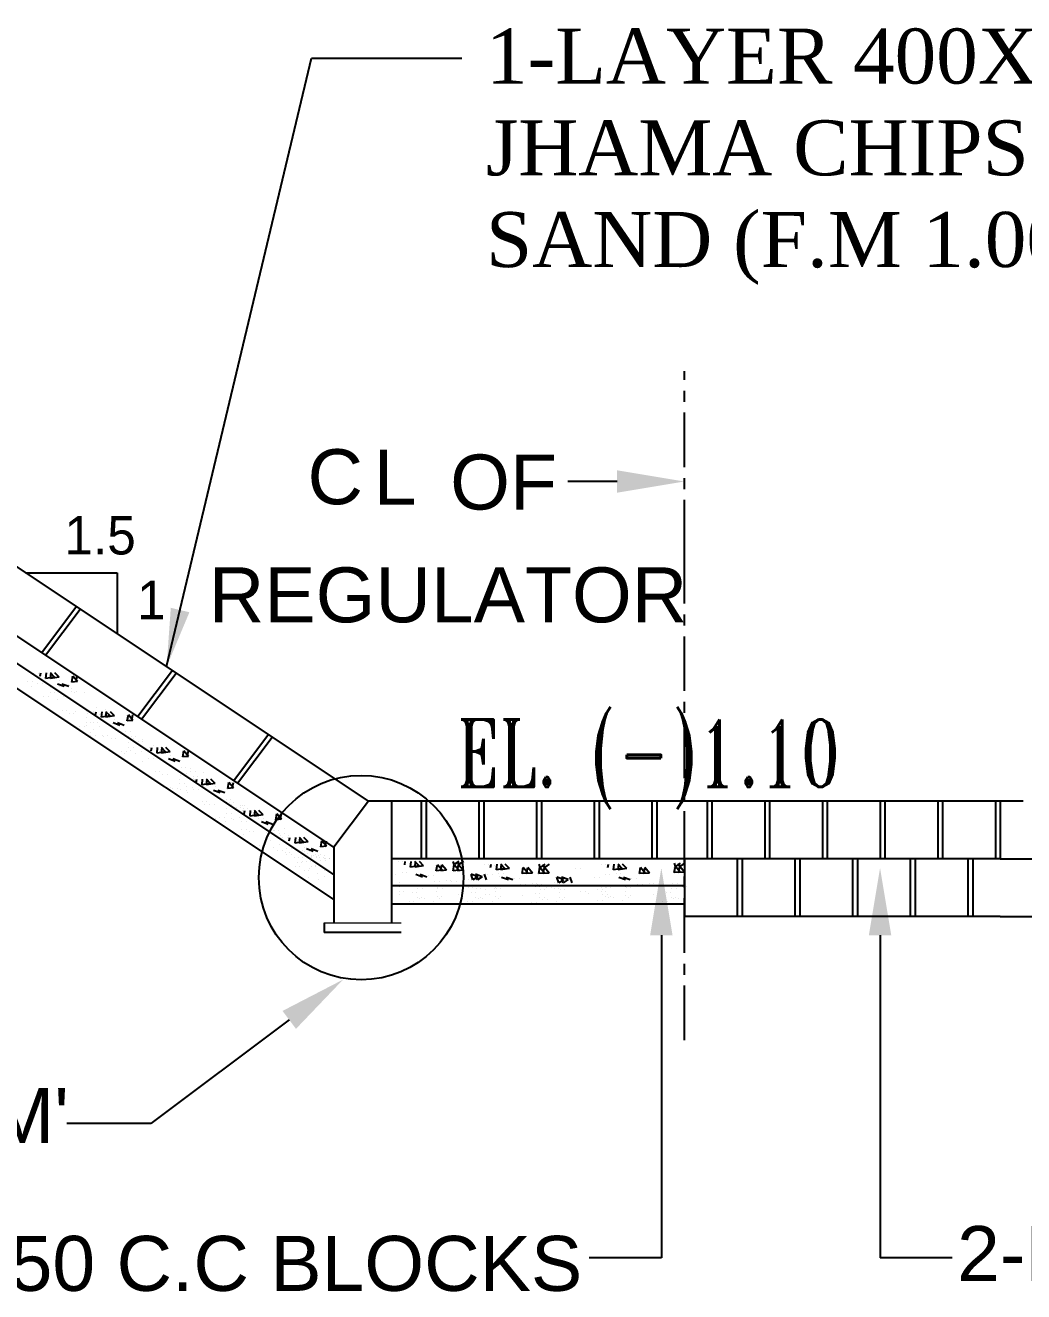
# Model space of a CAD drawing. Extents: x -1206532 to 786809, y -4288605 to 172932.
# Drawn here: x 218124 to 224980, y -4225286 to -4216585 of the extents above; entities that cross this region are included whole.
import ezdxf

# ---------------------------------------------------------------- set-up
doc = ezdxf.new("R2010")
doc.units = 0
doc.header["$LTSCALE"] = 300
doc.header["$MEASUREMENT"] = 0
doc.linetypes.add('CENTER', pattern=[2, 1.25, -0.25, 0.25, -0.25])
doc.layers.get('0').update_dxf_attribs({"linetype": 'CONTINUOUS'})
doc.layers.add('LINE', color=7, linetype='CONTINUOUS')
doc.styles.add('Arial-200', font='ARIAL_0.TTF')
doc.styles.add('BIG', font='ROMANT.SHX')
doc.dimstyles.new('ISO-25', dxfattribs={"dimtxt": 2.5, "dimasz": 2.5, "dimexe": 1.25, "dimexo": 0.625, "dimtad": 1, "dimtxsty": 'Standard', "dimcen": 2.5, "dimadec": 0, "dimazin": 0, "dimtfac": 1, "dimtmove": 0, "dimatfit": 3, "dimfxl": 1, "dimarcsym": 0})

msp = doc.modelspace()

# ---------------------------------------------------------------- linework, layer by layer
at = {"color": 0}
for p, q in [((222187.797, -4219719.208), (221848.464, -4219719.208)), ((218125.339, -4220346.846), (218754.732, -4220346.846)), ((218754.732, -4220346.846), (218754.732, -4220764.684)), ((218140.044, -4221090.503), (218140.044, -4221090.503)), ((218170.737, -4221090.503), (218170.737, -4221090.503)), ((218182.034, -4221035.525), (218182.034, -4221035.525)), ((218208.114, -4221106.793), (218208.114, -4221106.793)), ((218212.727, -4221035.525), (218212.727, -4221035.525)), ((218225.588, -4221055.743), (218229.707, -4221033.412)), ((218238.807, -4221106.793), (218238.807, -4221106.793)), ((218324.562, -4221062.744), (218265.864, -4221071.847)), ((218265.877, -4221071.862), (218270.35, -4221033.412)), ((218324.562, -4221062.744), (218296.419, -4221033.412)), ((218355.255, -4221062.744), (218296.557, -4221071.847)), ((218296.569, -4221071.862), (218301.042, -4221033.412)), ((218355.255, -4221062.744), (218327.111, -4221033.412)), ((218391.144, -4221128.501), (218344.932, -4221110.761)), ((218355.948, -4221087.621), (218355.948, -4221087.621)), ((218421.837, -4221128.501), (218375.625, -4221110.761)), ((218440.336, -4221059.814), (218440.336, -4221059.814)), ((218482.209, -4221093.689), (218442.76, -4221097.141)), ((218442.772, -4221097.16), (218450.403, -4221055.79)), ((218482.209, -4221093.689), (218450.391, -4221055.77)), ((218471.029, -4221059.814), (218471.029, -4221059.814)), ((218473.464, -4221097.16), (218481.095, -4221055.79)), ((218165.356, -4221125.883), (218165.356, -4221125.883)), ((218249.193, -4221199.575), (218249.193, -4221199.575)), ((218279.886, -4221199.575), (218279.886, -4221199.575)), ((218294.823, -4221137.051), (218294.823, -4221137.051)), ((218296.85, -4221167.114), (218296.85, -4221167.114)), ((218327.543, -4221167.114), (218327.543, -4221167.114)), ((218361.498, -4221131.272), (218361.498, -4221131.272)), ((218386.025, -4221195.163), (218386.025, -4221195.163)), ((218388.981, -4221116.607), (218388.981, -4221116.607)), ((218391.144, -4221128.501), (218391.144, -4221128.501)), ((218392.191, -4221131.272), (218392.191, -4221131.272)), ((218419.674, -4221116.607), (218419.674, -4221116.607)), ((218421.837, -4221128.501), (218421.837, -4221128.501)), ((218438.447, -4221143.788), (218438.447, -4221143.788)), ((218442.413, -4221163.036), (218442.413, -4221163.036)), ((218463.42, -4221170.511), (218463.42, -4221170.511)), ((218473.105, -4221163.036), (218473.105, -4221163.036)), ((218530.899, -4221169.235), (218530.899, -4221169.235)), ((218343.268, -4221214.253), (218343.268, -4221214.253)), ((218609.682, -4221271.618), (218609.682, -4221271.618)), ((218673.063, -4221286.296), (218673.063, -4221286.296)), ((218376.608, -4221292.469), (218376.608, -4221292.469)), ((218407.3, -4221292.469), (218407.3, -4221292.469)), ((218426.573, -4221311.284), (218426.573, -4221311.284)), ((218457.266, -4221311.284), (218457.266, -4221311.284)), ((218467.113, -4221302.699), (218467.113, -4221302.699)), ((218542.079, -4221342.889), (218542.079, -4221342.889)), ((218543.786, -4221296.999), (218543.786, -4221296.999)), ((218544.107, -4221372.952), (218544.107, -4221372.952)), ((218547.752, -4221316.247), (218547.752, -4221316.247)), ((218561.999, -4221301.721), (218561.999, -4221301.721)), ((218563.221, -4221303.114), (218563.221, -4221303.114)), ((218574.8, -4221372.952), (218574.8, -4221372.952)), ((218578.444, -4221316.247), (218578.444, -4221316.247)), ((218589.302, -4221374.382), (218589.302, -4221374.382)), ((218592.692, -4221301.721), (218592.692, -4221301.721)), ((218593.914, -4221303.114), (218593.914, -4221303.114)), ((218606.775, -4221323.333), (218610.895, -4221301.001)), ((218608.755, -4221337.109), (218608.755, -4221337.109)), ((218619.994, -4221374.382), (218619.994, -4221374.382)), ((218636.238, -4221322.445), (218636.238, -4221322.445)), ((218639.447, -4221337.109), (218639.447, -4221337.109)), ((218705.75, -4221330.333), (218647.052, -4221339.436)), ((218647.064, -4221339.451), (218651.537, -4221301.001)), ((218666.93, -4221322.445), (218666.93, -4221322.445)), ((218705.75, -4221330.333), (218677.606, -4221301.001)), ((218736.442, -4221330.333), (218677.744, -4221339.436)), ((218677.756, -4221339.451), (218682.229, -4221301.001)), ((218736.442, -4221330.333), (218708.298, -4221301.001)), ((218737.136, -4221355.21), (218737.136, -4221355.21)), ((218821.524, -4221327.403), (218821.524, -4221327.403)), ((218863.397, -4221361.278), (218823.947, -4221364.73)), ((218823.959, -4221364.749), (218831.59, -4221323.379)), ((218863.397, -4221361.278), (218831.579, -4221323.359)), ((218852.216, -4221327.403), (218852.216, -4221327.403)), ((218854.652, -4221364.749), (218862.283, -4221323.379)), ((218496.45, -4221405.413), (218496.45, -4221405.413)), ((218527.143, -4221405.413), (218527.143, -4221405.413)), ((218546.544, -4221393.472), (218546.544, -4221393.472)), ((218570.926, -4221446.87), (218570.926, -4221446.87)), ((218590.524, -4221420.091), (218590.524, -4221420.091)), ((218633.282, -4221401), (218633.282, -4221401)), ((218772.332, -4221396.09), (218726.12, -4221378.351)), ((218739.451, -4221415.794), (218739.451, -4221415.794)), ((218803.024, -4221396.09), (218756.812, -4221378.351)), ((218772.332, -4221396.09), (218772.332, -4221396.09)), ((218803.024, -4221396.09), (218803.024, -4221396.09)), ((218813.915, -4221438.1), (218813.915, -4221438.1)), ((218844.607, -4221438.1), (218844.607, -4221438.1)), ((218574.892, -4221466.118), (218574.892, -4221466.118)), ((218605.584, -4221466.118), (218605.584, -4221466.118)), ((218654.771, -4221467.431), (218654.771, -4221467.431)), ((218663.378, -4221472.317), (218663.378, -4221472.317)), ((218685.464, -4221467.431), (218685.464, -4221467.431)), ((218715.957, -4221482.51), (218715.957, -4221482.51)), ((218746.649, -4221482.51), (218746.649, -4221482.51)), ((218831.463, -4221514.115), (218831.463, -4221514.115)), ((218833.17, -4221468.225), (218833.17, -4221468.225)), ((218833.49, -4221544.179), (218833.49, -4221544.179)), ((218837.135, -4221487.473), (218837.135, -4221487.473)), ((218851.383, -4221472.947), (218851.383, -4221472.947)), ((218864.183, -4221544.179), (218864.183, -4221544.179)), ((218867.828, -4221487.473), (218867.828, -4221487.473)), ((218882.075, -4221472.947), (218882.075, -4221472.947)), ((218898.138, -4221508.336), (218898.138, -4221508.336)), ((218925.621, -4221493.672), (218925.621, -4221493.672)), ((218928.831, -4221508.336), (218928.831, -4221508.336)), ((218987.963, -4221570.338), (218992.082, -4221548.006)), ((219002.089, -4221535.472), (219002.089, -4221535.472)), ((219028.251, -4221586.456), (219032.724, -4221548.006)), ((219086.937, -4221577.338), (219058.793, -4221548.006)), ((219058.944, -4221586.456), (219063.417, -4221548.006)), ((219117.63, -4221577.338), (219089.486, -4221548.006)), ((218785.833, -4221576.639), (218785.833, -4221576.639)), ((218805.543, -4221589.379), (218805.543, -4221589.379)), ((218816.526, -4221576.639), (218816.526, -4221576.639)), ((218848.301, -4221570.288), (218848.301, -4221570.288)), ((218879.908, -4221591.317), (218879.908, -4221591.317)), ((218922.666, -4221572.227), (218922.666, -4221572.227)), ((218944.409, -4221550.119), (218944.409, -4221550.119)), ((218970.489, -4221621.387), (218970.489, -4221621.387)), ((218975.101, -4221550.119), (218975.101, -4221550.119)), ((219001.181, -4221621.387), (219001.181, -4221621.387)), ((219086.937, -4221577.338), (219028.239, -4221586.442)), ((219117.63, -4221577.338), (219058.931, -4221586.442)), ((219153.519, -4221643.095), (219107.307, -4221625.356)), ((219118.323, -4221602.216), (219118.323, -4221602.216)), ((219184.212, -4221643.095), (219137.999, -4221625.356)), ((219202.711, -4221574.408), (219202.711, -4221574.408)), ((219244.584, -4221608.284), (219205.135, -4221611.735)), ((219205.146, -4221611.755), (219212.778, -4221570.384)), ((219244.584, -4221608.284), (219212.766, -4221570.365)), ((219233.404, -4221574.408), (219233.404, -4221574.408)), ((219235.839, -4221611.755), (219243.47, -4221570.384)), ((218927.731, -4221640.478), (218927.731, -4221640.478)), ((219018.07, -4221715.318), (219018.07, -4221715.318)), ((219048.763, -4221715.318), (219048.763, -4221715.318)), ((219153.519, -4221643.095), (219153.519, -4221643.095)), ((219184.212, -4221643.095), (219184.212, -4221643.095)), ((219185.249, -4221719.848), (219185.249, -4221719.848)), ((219195.102, -4221685.106), (219195.102, -4221685.106)), ((219225.794, -4221685.106), (219225.794, -4221685.106)), ((219255.05, -4221690.14), (219255.05, -4221690.14)), ((219259.016, -4221709.388), (219259.016, -4221709.388)), ((219289.708, -4221709.388), (219289.708, -4221709.388)), ((219347.502, -4221715.587), (219347.502, -4221715.587)), ((219068.036, -4221734.133), (219068.036, -4221734.133)), ((219098.729, -4221734.133), (219098.729, -4221734.133)), ((219183.542, -4221765.738), (219183.542, -4221765.738)), ((219185.57, -4221795.801), (219185.57, -4221795.801)), ((219189.215, -4221739.096), (219189.215, -4221739.096)), ((219203.462, -4221724.57), (219203.462, -4221724.57)), ((219216.262, -4221795.801), (219216.262, -4221795.801)), ((219219.907, -4221739.096), (219219.907, -4221739.096)), ((219234.154, -4221724.57), (219234.154, -4221724.57)), ((219250.218, -4221759.959), (219250.218, -4221759.959)), ((219253.479, -4221766.249), (219253.479, -4221766.249)), ((219277.701, -4221745.295), (219277.701, -4221745.295)), ((219280.91, -4221759.959), (219280.91, -4221759.959)), ((219284.172, -4221766.249), (219284.172, -4221766.249)), ((219297.033, -4221786.468), (219301.153, -4221764.136)), ((219308.393, -4221745.295), (219308.393, -4221745.295)), ((219396.008, -4221793.468), (219337.31, -4221802.572)), ((219337.322, -4221802.586), (219341.795, -4221764.136)), ((219396.008, -4221793.468), (219367.864, -4221764.136)), ((219426.7, -4221793.468), (219368.002, -4221802.572)), ((219368.014, -4221802.586), (219372.487, -4221764.136)), ((219426.7, -4221793.468), (219398.556, -4221764.136)), ((219511.782, -4221790.538), (219511.782, -4221790.538)), ((219514.217, -4221827.885), (219521.848, -4221786.514)), ((219553.655, -4221824.414), (219521.837, -4221786.495)), ((219542.474, -4221790.538), (219542.474, -4221790.538)), ((219544.909, -4221827.885), (219552.541, -4221786.514)), ((219123.348, -4221821.706), (219123.348, -4221821.706)), ((219137.913, -4221828.262), (219137.913, -4221828.262)), ((219168.605, -4221828.262), (219168.605, -4221828.262)), ((219186.73, -4221836.384), (219186.73, -4221836.384)), ((219229.488, -4221817.294), (219229.488, -4221817.294)), ((219231.987, -4221842.94), (219231.987, -4221842.94)), ((219236.802, -4221856.608), (219236.802, -4221856.608)), ((219274.745, -4221823.85), (219274.745, -4221823.85)), ((219279.559, -4221837.517), (219279.559, -4221837.517)), ((219310.252, -4221837.517), (219310.252, -4221837.517)), ((219462.59, -4221859.225), (219416.378, -4221841.486)), ((219427.394, -4221818.346), (219427.394, -4221818.346)), ((219493.282, -4221859.225), (219447.07, -4221841.486)), ((219462.59, -4221859.225), (219462.59, -4221859.225)), ((219493.282, -4221859.225), (219493.282, -4221859.225)), ((219553.655, -4221824.414), (219514.205, -4221827.865)), ((219340.16, -4221917.347), (219340.16, -4221917.347)), ((219353.636, -4221935.452), (219353.636, -4221935.452)), ((219370.853, -4221917.347), (219370.853, -4221917.347)), ((219390.126, -4221936.162), (219390.126, -4221936.162)), ((219420.818, -4221936.162), (219420.818, -4221936.162)), ((219504.173, -4221901.235), (219504.173, -4221901.235)), ((219505.632, -4221967.767), (219505.632, -4221967.767)), ((219507.339, -4221921.877), (219507.339, -4221921.877)), ((219511.305, -4221941.125), (219511.305, -4221941.125)), ((219525.552, -4221926.599), (219525.552, -4221926.599)), ((219534.865, -4221901.235), (219534.865, -4221901.235)), ((219541.997, -4221941.125), (219541.997, -4221941.125)), ((219556.244, -4221926.599), (219556.244, -4221926.599)), ((219572.307, -4221961.988), (219572.307, -4221961.988)), ((219583.155, -4221982.379), (219583.155, -4221982.379)), ((219599.791, -4221947.324), (219599.791, -4221947.324)), ((219603, -4221961.988), (219603, -4221961.988)), ((219613.847, -4221982.379), (219613.847, -4221982.379)), ((219618.349, -4221943.629), (219618.349, -4221943.629)), ((219622.315, -4221962.877), (219622.315, -4221962.877)), ((219626.709, -4222002.598), (219630.828, -4221980.266)), ((219630.483, -4221947.324), (219630.483, -4221947.324)), ((219653.007, -4221962.877), (219653.007, -4221962.877)), ((219666.997, -4222018.716), (219671.47, -4221980.266)), ((219725.683, -4222009.598), (219697.539, -4221980.266)), ((219697.69, -4222018.716), (219702.163, -4221980.266)), ((219756.376, -4222009.598), (219728.232, -4221980.266)), ((219432.419, -4222037.836), (219432.419, -4222037.836)), ((219460.003, -4222030.291), (219460.003, -4222030.291)), ((219490.695, -4222030.291), (219490.695, -4222030.291)), ((219495.801, -4222052.514), (219495.801, -4222052.514)), ((219507.66, -4221997.83), (219507.66, -4221997.83)), ((219538.352, -4221997.83), (219538.352, -4221997.83)), ((219538.559, -4222033.423), (219538.559, -4222033.423)), ((219554.077, -4222044.969), (219554.077, -4222044.969)), ((219596.835, -4222025.879), (219596.835, -4222025.879)), ((219609.235, -4222053.647), (219609.235, -4222053.647)), ((219639.927, -4222053.647), (219639.927, -4222053.647)), ((219725.683, -4222009.598), (219666.985, -4222018.702)), ((219756.376, -4222009.598), (219697.677, -4222018.702)), ((219726.377, -4222034.475), (219726.377, -4222034.475)), ((219792.265, -4222075.355), (219746.053, -4222057.616)), ((219757.069, -4222034.475), (219757.069, -4222034.475)), ((219822.958, -4222075.355), (219776.745, -4222057.616)), ((219841.457, -4222006.668), (219841.457, -4222006.668)), ((219883.33, -4222040.544), (219843.881, -4222043.995)), ((219843.893, -4222044.015), (219851.524, -4222002.644)), ((219883.33, -4222040.544), (219851.512, -4222002.624)), ((219872.15, -4222006.668), (219872.15, -4222006.668)), ((219874.585, -4222044.015), (219882.216, -4222002.644)), ((219611.799, -4222107.29), (219611.799, -4222107.29)), ((219625.518, -4222145.384), (219625.518, -4222145.384)), ((219642.492, -4222107.29), (219642.492, -4222107.29)), ((219661.765, -4222126.105), (219661.765, -4222126.105)), ((219692.457, -4222126.105), (219692.457, -4222126.105)), ((219777.271, -4222157.71), (219777.271, -4222157.71)), ((219778.978, -4222111.82), (219778.978, -4222111.82)), ((219782.944, -4222131.068), (219782.944, -4222131.068)), ((219792.265, -4222075.355), (219792.265, -4222075.355)), ((219797.191, -4222116.542), (219797.191, -4222116.542)), ((219813.636, -4222131.068), (219813.636, -4222131.068)), ((219822.958, -4222075.355), (219822.958, -4222075.355)), ((219827.883, -4222116.542), (219827.883, -4222116.542)), ((219833.848, -4222117.365), (219833.848, -4222117.365)), ((219843.946, -4222151.93), (219843.946, -4222151.93)), ((219864.541, -4222117.365), (219864.541, -4222117.365)), ((219871.43, -4222137.266), (219871.43, -4222137.266)), ((219874.639, -4222151.93), (219874.639, -4222151.93)), ((219902.122, -4222137.266), (219902.122, -4222137.266)), ((219906.815, -4222100.757), (219906.815, -4222100.757)), ((219931.198, -4222154.155), (219931.198, -4222154.155)), ((219731.642, -4222220.234), (219731.642, -4222220.234)), ((219762.334, -4222220.234), (219762.334, -4222220.234)), ((219779.299, -4222187.773), (219779.299, -4222187.773)), ((219809.991, -4222187.773), (219809.991, -4222187.773)), ((219825.716, -4222234.912), (219825.716, -4222234.912)), ((219868.474, -4222215.821), (219868.474, -4222215.821)), ((219892.226, -4222167.633), (219892.226, -4222167.633)), ((219918.306, -4222238.901), (219918.306, -4222238.901)), ((219922.918, -4222167.633), (219922.918, -4222167.633)), ((219935.163, -4222173.403), (219935.163, -4222173.403)), ((219935.78, -4222187.852), (219939.899, -4222165.52)), ((219948.998, -4222238.901), (219948.998, -4222238.901)), ((220034.754, -4222194.852), (219976.056, -4222203.956)), ((219976.068, -4222203.97), (219980.541, -4222165.52)), ((220034.754, -4222194.852), (220006.61, -4222165.52)), ((220065.447, -4222194.852), (220006.748, -4222203.956)), ((220006.761, -4222203.97), (220011.234, -4222165.52)), ((220065.447, -4222194.852), (220037.303, -4222165.52)), ((220040.726, -4222231.549), (220040.726, -4222231.549)), ((220101.336, -4222260.609), (220055.124, -4222242.87)), ((220132.029, -4222260.609), (220085.816, -4222242.87)), ((220146.866, -4222227.137), (220146.866, -4222227.137)), ((220150.528, -4222191.922), (220150.528, -4222191.922)), ((220192.401, -4222225.798), (220152.952, -4222229.249)), ((220152.964, -4222229.269), (220160.595, -4222187.898)), ((220154.18, -4222235.575), (220154.18, -4222235.575)), ((220192.401, -4222225.798), (220160.583, -4222187.878)), ((220181.221, -4222191.922), (220181.221, -4222191.922)), ((220183.656, -4222229.269), (220191.287, -4222187.898)), ((219859.164, -4222252.4), (219859.164, -4222252.4)), ((219889.856, -4222252.4), (219889.856, -4222252.4)), ((219909.129, -4222271.215), (219909.129, -4222271.215)), ((219919.593, -4222281.796), (219919.593, -4222281.796)), ((219939.822, -4222271.215), (219939.822, -4222271.215)), ((219950.285, -4222281.796), (219950.285, -4222281.796)), ((219969.558, -4222300.611), (219969.558, -4222300.611)), ((220000.251, -4222300.611), (220000.251, -4222300.611)), ((220024.635, -4222302.82), (220024.635, -4222302.82)), ((220026.342, -4222256.93), (220026.342, -4222256.93)), ((220030.308, -4222276.178), (220030.308, -4222276.178)), ((220044.555, -4222261.652), (220044.555, -4222261.652)), ((220061, -4222276.178), (220061, -4222276.178)), ((220075.248, -4222261.652), (220075.248, -4222261.652)), ((220086.771, -4222286.326), (220086.771, -4222286.326)), ((220090.737, -4222305.574), (220090.737, -4222305.574)), ((220091.311, -4222297.041), (220091.311, -4222297.041)), ((220101.336, -4222260.609), (220101.336, -4222260.609)), ((220104.108, -4222246.228), (220104.108, -4222246.228)), ((220104.984, -4222291.048), (220104.984, -4222291.048)), ((220118.794, -4222282.376), (220118.794, -4222282.376)), ((220121.429, -4222305.574), (220121.429, -4222305.574)), ((220122.003, -4222297.041), (220122.003, -4222297.041)), ((220132.029, -4222260.609), (220132.029, -4222260.609)), ((220135.676, -4222291.048), (220135.676, -4222291.048)), ((220142.919, -4222302.619), (220142.919, -4222302.619)), ((220149.486, -4222282.376), (220149.486, -4222282.376)), ((220151.74, -4222326.437), (220151.74, -4222326.437)), ((220173.612, -4222302.619), (220173.612, -4222302.619)), ((220178.562, -4222288.973), (220178.562, -4222288.973)), ((220179.223, -4222311.772), (220179.223, -4222311.772)), ((220182.432, -4222326.437), (220182.432, -4222326.437)), ((220182.528, -4222308.221), (220182.528, -4222308.221)), ((220209.915, -4222311.772), (220209.915, -4222311.772)), ((220213.22, -4222308.221), (220213.22, -4222308.221)), ((220729.062, -4222352.522), (220733.181, -4222330.19)), ((220769.35, -4222368.64), (220773.823, -4222330.19)), ((220828.036, -4222359.522), (220799.892, -4222330.19)), ((220800.043, -4222368.64), (220804.516, -4222330.19)), ((220858.728, -4222359.522), (220830.585, -4222330.19)), ((221069.575, -4222351.677), (221062.365, -4222330.19)), ((221101.392, -4222330.19), (221069.563, -4222351.659)), ((221100.267, -4222351.677), (221093.057, -4222330.19)), ((221132.084, -4222330.19), (221100.255, -4222351.659)), ((219979.006, -4222365.344), (219979.006, -4222365.344)), ((219992.382, -4222336.836), (219992.382, -4222336.836)), ((220009.699, -4222365.344), (220009.699, -4222365.344)), ((220023.075, -4222336.836), (220023.075, -4222336.836)), ((220026.663, -4222332.883), (220026.663, -4222332.883)), ((220039.435, -4222394.74), (220039.435, -4222394.74)), ((220057.356, -4222332.883), (220057.356, -4222332.883)), ((220070.127, -4222394.74), (220070.127, -4222394.74)), ((220073.08, -4222380.022), (220073.08, -4222380.022)), ((220085.064, -4222332.216), (220085.064, -4222332.216)), ((220087.092, -4222362.279), (220087.092, -4222362.279)), ((220115.838, -4222360.932), (220115.838, -4222360.932)), ((220117.784, -4222362.279), (220117.784, -4222362.279)), ((220133.509, -4222409.418), (220133.509, -4222409.418)), ((220176.267, -4222390.328), (220176.267, -4222390.328)), ((220685.508, -4222332.303), (220685.508, -4222332.303)), ((220711.588, -4222403.571), (220711.588, -4222403.571)), ((220716.2, -4222332.303), (220716.2, -4222332.303)), ((220742.28, -4222403.571), (220742.28, -4222403.571)), ((220828.036, -4222359.522), (220769.338, -4222368.626)), ((220858.728, -4222359.522), (220800.03, -4222368.626)), ((220943.81, -4222356.592), (220943.81, -4222356.592)), ((220985.683, -4222390.468), (220946.234, -4222393.919)), ((220946.245, -4222393.939), (220953.877, -4222352.568)), ((220985.683, -4222390.468), (220953.865, -4222352.549)), ((220974.502, -4222356.592), (220974.502, -4222356.592)), ((221016.375, -4222390.468), (220976.926, -4222393.919)), ((220976.938, -4222393.939), (220984.569, -4222352.568)), ((221016.375, -4222390.468), (220984.557, -4222352.549)), ((221058.622, -4222356.592), (221058.622, -4222356.592)), ((221100.494, -4222390.468), (221061.045, -4222393.919)), ((221061.057, -4222393.939), (221068.688, -4222352.568)), ((221100.494, -4222390.468), (221068.676, -4222352.549)), ((221089.314, -4222356.592), (221089.314, -4222356.592)), ((221131.187, -4222390.468), (221091.737, -4222393.919)), ((221091.749, -4222393.939), (221099.381, -4222352.568)), ((221131.187, -4222390.468), (221099.369, -4222352.549)), ((221231.069, -4222435.231), (221184.857, -4222417.492)), ((221198.251, -4222457.395), (221184.869, -4222417.511)), ((221261.761, -4222435.231), (221215.549, -4222417.492)), ((221228.943, -4222457.395), (221215.561, -4222417.511)), ((221275.058, -4222351.719), (221275.058, -4222351.719)), ((221290.328, -4222457.395), (221276.946, -4222417.511)), ((221305.75, -4222351.719), (221305.75, -4222351.719)), ((221315.102, -4222359.21), (221315.102, -4222359.21)), ((221318.612, -4222371.938), (221322.731, -4222349.606)), ((221345.794, -4222359.21), (221345.794, -4222359.21)), ((221417.586, -4222378.938), (221358.888, -4222388.042)), ((221358.9, -4222388.056), (221363.373, -4222349.606)), ((221375.214, -4222416.277), (221375.214, -4222416.277)), ((221417.586, -4222378.938), (221389.442, -4222349.606)), ((221448.279, -4222378.938), (221389.58, -4222388.042)), ((221389.593, -4222388.056), (221394.066, -4222349.606)), ((221405.907, -4222416.277), (221405.907, -4222416.277)), ((221448.279, -4222378.938), (221420.135, -4222349.606)), ((221533.36, -4222376.008), (221533.36, -4222376.008)), ((221575.233, -4222409.884), (221535.784, -4222413.335)), ((221535.796, -4222413.355), (221543.427, -4222371.984)), ((221575.233, -4222409.884), (221543.415, -4222371.965)), ((221564.053, -4222376.008), (221564.053, -4222376.008)), ((221605.926, -4222409.884), (221566.476, -4222413.335)), ((221566.488, -4222413.355), (221574.119, -4222371.984)), ((221605.926, -4222409.884), (221574.108, -4222371.965)), ((221648.172, -4222376.008), (221648.172, -4222376.008)), ((221690.045, -4222409.884), (221650.595, -4222413.335)), ((221650.607, -4222413.355), (221658.238, -4222371.984)), ((221659.125, -4222371.093), (221651.915, -4222349.606)), ((221690.045, -4222409.884), (221658.227, -4222371.965)), ((221690.942, -4222349.606), (221659.113, -4222371.075)), ((221678.864, -4222376.008), (221678.864, -4222376.008)), ((221720.737, -4222409.884), (221681.288, -4222413.335)), ((221681.3, -4222413.355), (221688.931, -4222371.984)), ((221689.817, -4222371.093), (221682.608, -4222349.606)), ((221720.737, -4222409.884), (221688.919, -4222371.965)), ((221721.635, -4222349.606), (221689.805, -4222371.075)), ((221904.652, -4222378.626), (221904.652, -4222378.626)), ((221935.345, -4222378.626), (221935.345, -4222378.626)), ((222080.445, -4222351.719), (222080.445, -4222351.719)), ((222111.137, -4222351.719), (222111.137, -4222351.719)), ((222123.999, -4222371.938), (222128.118, -4222349.606)), ((222222.973, -4222378.938), (222164.275, -4222388.042)), ((222164.287, -4222388.056), (222168.76, -4222349.606)), ((222180.601, -4222416.277), (222180.601, -4222416.277)), ((222222.973, -4222378.938), (222194.829, -4222349.606)), ((222253.666, -4222378.938), (222194.967, -4222388.042)), ((222194.98, -4222388.056), (222199.453, -4222349.606)), ((222211.294, -4222416.277), (222211.294, -4222416.277)), ((222253.666, -4222378.938), (222225.522, -4222349.606)), ((222338.747, -4222376.008), (222338.747, -4222376.008)), ((222380.62, -4222409.884), (222341.171, -4222413.335)), ((222341.183, -4222413.355), (222348.814, -4222371.984)), ((222380.62, -4222409.884), (222348.802, -4222371.965)), ((222369.44, -4222376.008), (222369.44, -4222376.008)), ((222411.312, -4222409.884), (222371.863, -4222413.335)), ((222371.875, -4222413.355), (222379.506, -4222371.984)), ((222411.312, -4222409.884), (222379.494, -4222371.965)), ((222578.118, -4222369.223), (222578.118, -4222369.223)), ((222619.99, -4222403.099), (222580.541, -4222406.55)), ((222580.553, -4222406.57), (222588.184, -4222365.199)), ((222589.071, -4222364.308), (222581.861, -4222342.821)), ((222619.99, -4222403.099), (222588.172, -4222365.179)), ((222620.888, -4222342.821), (222589.059, -4222364.29)), ((222608.81, -4222369.223), (222608.81, -4222369.223)), ((222650.683, -4222403.099), (222611.233, -4222406.55)), ((222611.245, -4222406.57), (222618.877, -4222365.199)), ((222619.763, -4222364.308), (222612.553, -4222342.821)), ((222650.683, -4222403.099), (222618.865, -4222365.179)), ((222651.58, -4222342.821), (222619.751, -4222364.29)), ((220071.165, -4222439.22), (220071.165, -4222439.22)), ((220134.547, -4222453.898), (220134.547, -4222453.898)), ((220177.305, -4222434.807), (220177.305, -4222434.807)), ((222649.797, -4222496.61), (220640.515, -4222498.496)), ((220668.83, -4222422.662), (220668.83, -4222422.662)), ((220691.505, -4222505.481), (220691.505, -4222505.481)), ((220693.212, -4222476.06), (220693.212, -4222476.06)), ((220697.178, -4222495.308), (220697.178, -4222495.308)), ((220727.87, -4222495.308), (220727.87, -4222495.308)), ((220784.687, -4222498.462), (220784.687, -4222498.462)), ((220785.664, -4222501.506), (220785.664, -4222501.506)), ((220851.552, -4222437.741), (220805.34, -4222420.001)), ((220815.379, -4222498.462), (220815.379, -4222498.462)), ((220816.356, -4222501.506), (220816.356, -4222501.506)), ((220882.245, -4222437.741), (220836.033, -4222420.001)), ((220894.618, -4222425.279), (220894.618, -4222425.279)), ((220925.31, -4222425.279), (220925.31, -4222425.279)), ((220936.201, -4222467.289), (220936.201, -4222467.289)), ((220966.893, -4222467.289), (220966.893, -4222467.289)), ((221014.843, -4222461.174), (221014.843, -4222461.174)), ((221045.535, -4222461.174), (221045.535, -4222461.174)), ((221051.012, -4222467.289), (221051.012, -4222467.289)), ((221081.705, -4222467.289), (221081.705, -4222467.289)), ((221115.584, -4222490.946), (221115.584, -4222490.946)), ((221146.276, -4222490.946), (221146.276, -4222490.946)), ((221169.195, -4222453.056), (221169.195, -4222453.056)), ((221186.359, -4222498.462), (221186.359, -4222498.462)), ((221231.069, -4222435.231), (221198.239, -4222457.375)), ((221199.887, -4222453.056), (221199.887, -4222453.056)), ((221217.051, -4222498.462), (221217.051, -4222498.462)), ((221261.761, -4222435.231), (221228.931, -4222457.375)), ((221258.38, -4222442.078), (221258.38, -4222442.078)), ((221282.763, -4222495.476), (221282.763, -4222495.476)), ((221286.728, -4222498.255), (221286.728, -4222498.255)), ((221300.976, -4222500.198), (221300.976, -4222500.198)), ((221301.138, -4222422.987), (221301.138, -4222422.987)), ((221317.421, -4222498.255), (221317.421, -4222498.255)), ((221331.668, -4222500.198), (221331.668, -4222500.198)), ((221331.83, -4222422.987), (221331.83, -4222422.987)), ((221378.424, -4222430.941), (221378.424, -4222430.941)), ((221441.103, -4222457.156), (221394.891, -4222439.417)), ((221471.795, -4222457.156), (221425.583, -4222439.417)), ((221484.168, -4222444.695), (221484.168, -4222444.695)), ((221514.861, -4222444.695), (221514.861, -4222444.695)), ((221525.751, -4222486.705), (221525.751, -4222486.705)), ((221556.444, -4222486.705), (221556.444, -4222486.705)), ((221604.393, -4222480.59), (221604.393, -4222480.59)), ((221626.902, -4222504.934), (221626.902, -4222504.934)), ((221635.085, -4222480.59), (221635.085, -4222480.59)), ((221640.563, -4222486.705), (221640.563, -4222486.705)), ((221657.594, -4222504.934), (221657.594, -4222504.934)), ((221671.255, -4222486.705), (221671.255, -4222486.705)), ((221758.745, -4222472.471), (221758.745, -4222472.471)), ((221820.619, -4222454.647), (221774.407, -4222436.908)), ((221787.801, -4222476.811), (221774.419, -4222436.927)), ((221820.619, -4222454.647), (221787.789, -4222476.791)), ((221789.437, -4222472.471), (221789.437, -4222472.471)), ((221794.426, -4222500.522), (221794.426, -4222500.522)), ((221851.312, -4222454.647), (221805.099, -4222436.908)), ((221818.494, -4222476.811), (221805.111, -4222436.927)), ((221851.312, -4222454.647), (221818.482, -4222476.791)), ((221879.878, -4222476.811), (221866.496, -4222436.927)), ((221890.526, -4222503.145), (221890.526, -4222503.145)), ((221921.218, -4222503.145), (221921.218, -4222503.145)), ((222033.075, -4222442.078), (222033.075, -4222442.078)), ((222057.457, -4222495.476), (222057.457, -4222495.476)), ((222063.767, -4222442.078), (222063.767, -4222442.078)), ((222088.15, -4222495.476), (222088.15, -4222495.476)), ((222092.115, -4222498.255), (222092.115, -4222498.255)), ((222106.525, -4222422.987), (222106.525, -4222422.987)), ((222122.808, -4222498.255), (222122.808, -4222498.255)), ((222137.217, -4222422.987), (222137.217, -4222422.987)), ((222246.49, -4222457.156), (222200.277, -4222439.417)), ((222277.182, -4222457.156), (222230.97, -4222439.417)), ((222247.927, -4222504.047), (222247.927, -4222504.047)), ((222289.555, -4222444.695), (222289.555, -4222444.695)), ((222320.248, -4222444.695), (222320.248, -4222444.695)), ((222331.138, -4222486.705), (222331.138, -4222486.705)), ((222361.831, -4222486.705), (222361.831, -4222486.705)), ((222409.78, -4222480.59), (222409.78, -4222480.59)), ((222440.472, -4222480.59), (222440.472, -4222480.59)), ((222527.424, -4222498.462), (222527.424, -4222498.462)), ((222558.116, -4222498.462), (222558.116, -4222498.462)), ((222570.508, -4222479.92), (222570.508, -4222479.92)), ((222601.201, -4222479.92), (222601.201, -4222479.92)), ((222635.08, -4222503.577), (222635.08, -4222503.577)), ((222665.772, -4222503.577), (222665.772, -4222503.577)), ((220693.533, -4222535.544), (220693.533, -4222535.544)), ((220695.204, -4222557.989), (220695.204, -4222557.989)), ((220724.226, -4222535.544), (220724.226, -4222535.544)), ((220782.98, -4222544.352), (220782.98, -4222544.352)), ((220813.672, -4222544.352), (220813.672, -4222544.352)), ((220815.7, -4222574.416), (220815.7, -4222574.416)), ((220819.345, -4222517.71), (220819.345, -4222517.71)), ((220833.755, -4222587.421), (220833.755, -4222587.421)), ((220846.393, -4222574.416), (220846.393, -4222574.416)), ((220850.037, -4222517.71), (220850.037, -4222517.71)), ((220864.447, -4222587.421), (220864.447, -4222587.421)), ((220950.504, -4222539.94), (220950.504, -4222539.94)), ((220952.211, -4222510.519), (220952.211, -4222510.519)), ((220952.532, -4222570.003), (220952.532, -4222570.003)), ((220956.177, -4222513.298), (220956.177, -4222513.298)), ((220970.587, -4222583.009), (220970.587, -4222583.009)), ((220983.225, -4222570.003), (220983.225, -4222570.003)), ((220986.869, -4222513.298), (220986.869, -4222513.298)), ((221096.876, -4222557.989), (221096.876, -4222557.989)), ((221165.55, -4222509.761), (221165.55, -4222509.761)), ((221184.652, -4222544.352), (221184.652, -4222544.352)), ((221196.242, -4222509.761), (221196.242, -4222509.761)), ((221215.344, -4222544.352), (221215.344, -4222544.352)), ((221217.372, -4222574.416), (221217.372, -4222574.416)), ((221221.017, -4222517.71), (221221.017, -4222517.71)), ((221235.426, -4222587.421), (221235.426, -4222587.421)), ((221248.064, -4222574.416), (221248.064, -4222574.416)), ((221251.709, -4222517.71), (221251.709, -4222517.71)), ((221266.119, -4222587.421), (221266.119, -4222587.421)), ((221281.056, -4222524.897), (221281.056, -4222524.897)), ((221283.083, -4222554.96), (221283.083, -4222554.96)), ((221313.776, -4222554.96), (221313.776, -4222554.96)), ((221347.731, -4222519.118), (221347.731, -4222519.118)), ((221352.176, -4222539.94), (221352.176, -4222539.94)), ((221353.883, -4222510.519), (221353.883, -4222510.519)), ((221354.204, -4222570.003), (221354.204, -4222570.003)), ((221357.849, -4222513.298), (221357.849, -4222513.298)), ((221372.259, -4222583.009), (221372.259, -4222583.009)), ((221384.896, -4222570.003), (221384.896, -4222570.003)), ((221388.541, -4222513.298), (221388.541, -4222513.298)), ((221537.419, -4222564.461), (221537.419, -4222564.461)), ((221625.195, -4222550.824), (221625.195, -4222550.824)), ((221655.887, -4222550.824), (221655.887, -4222550.824)), ((221657.915, -4222580.888), (221657.915, -4222580.888)), ((221661.56, -4222524.182), (221661.56, -4222524.182)), ((221688.607, -4222580.888), (221688.607, -4222580.888)), ((221692.252, -4222524.182), (221692.252, -4222524.182)), ((221705.134, -4222510.362), (221705.134, -4222510.362)), ((221735.827, -4222510.362), (221735.827, -4222510.362)), ((221755.1, -4222512.708), (221755.1, -4222512.708)), ((221785.793, -4222512.708), (221785.793, -4222512.708)), ((221792.719, -4222546.412), (221792.719, -4222546.412)), ((221794.747, -4222576.475), (221794.747, -4222576.475)), ((221798.392, -4222519.77), (221798.392, -4222519.77)), ((221812.802, -4222589.481), (221812.802, -4222589.481)), ((221825.44, -4222576.475), (221825.44, -4222576.475)), ((221829.084, -4222519.77), (221829.084, -4222519.77)), ((221937.282, -4222538.534), (221937.282, -4222538.534)), ((221967.974, -4222538.534), (221967.974, -4222538.534)), ((221990.919, -4222551.517), (221990.919, -4222551.517)), ((222055.75, -4222524.897), (222055.75, -4222524.897)), ((222078.695, -4222537.88), (222078.695, -4222537.88)), ((222080.402, -4222508.459), (222080.402, -4222508.459)), ((222086.443, -4222524.897), (222086.443, -4222524.897)), ((222088.47, -4222554.96), (222088.47, -4222554.96)), ((222109.388, -4222537.88), (222109.388, -4222537.88)), ((222111.094, -4222508.459), (222111.094, -4222508.459)), ((222111.415, -4222567.944), (222111.415, -4222567.944)), ((222115.06, -4222511.238), (222115.06, -4222511.238)), ((222119.163, -4222554.96), (222119.163, -4222554.96)), ((222129.47, -4222580.949), (222129.47, -4222580.949)), ((222142.108, -4222567.944), (222142.108, -4222567.944)), ((222145.753, -4222511.238), (222145.753, -4222511.238)), ((222160.162, -4222580.949), (222160.162, -4222580.949)), ((222246.22, -4222533.468), (222246.22, -4222533.468)), ((222248.247, -4222563.531), (222248.247, -4222563.531)), ((222251.892, -4222506.826), (222251.892, -4222506.826)), ((222266.302, -4222576.537), (222266.302, -4222576.537)), ((222278.94, -4222563.531), (222278.94, -4222563.531)), ((222282.585, -4222506.826), (222282.585, -4222506.826)), ((222437.941, -4222557.989), (222437.941, -4222557.989)), ((222525.717, -4222544.352), (222525.717, -4222544.352)), ((222556.409, -4222544.352), (222556.409, -4222544.352)), ((222558.437, -4222574.416), (222558.437, -4222574.416)), ((222562.082, -4222517.71), (222562.082, -4222517.71)), ((222576.492, -4222587.421), (222576.492, -4222587.421)), ((222589.129, -4222574.416), (222589.129, -4222574.416)), ((222592.774, -4222517.71), (222592.774, -4222517.71)), ((222607.184, -4222587.421), (222607.184, -4222587.421)), ((220760.305, -4222606.512), (220760.305, -4222606.512)), ((220790.997, -4222606.512), (220790.997, -4222606.512)), ((220927.829, -4222602.099), (220927.829, -4222602.099)), ((221161.976, -4222606.512), (221161.976, -4222606.512)), ((221192.669, -4222606.512), (221192.669, -4222606.512)), ((221329.501, -4222602.099), (221329.501, -4222602.099)), ((221602.519, -4222612.983), (221602.519, -4222612.983)), ((221633.212, -4222612.983), (221633.212, -4222612.983)), ((221675.97, -4222593.893), (221675.97, -4222593.893)), ((221706.662, -4222593.893), (221706.662, -4222593.893)), ((221770.044, -4222608.571), (221770.044, -4222608.571)), ((222056.02, -4222600.04), (222056.02, -4222600.04)), ((222086.712, -4222600.04), (222086.712, -4222600.04)), ((222223.544, -4222595.627), (222223.544, -4222595.627)), ((222503.041, -4222606.512), (222503.041, -4222606.512)), ((222533.734, -4222606.512), (222533.734, -4222606.512)), ((222491.73, -4222837.021), (222491.73, -4225053.468)), ((223993.768, -4222837.021), (223993.768, -4225053.468))]:
    msp.add_line(p, q, dxfattribs=at)
for points in [[(222187.797, -4219796.208), (222187.797, -4219642.208), (222649.797, -4219719.208)], [(219982.81, -4223480.341), (219890.47, -4223357.096), (220306.375, -4223141.699)]]:
    msp.add_solid(points, dxfattribs=at)
at = {"layer": 'LINE', "color": 0, "linetype": 'CENTER'}
for p, q in [((222649.797, -4220220.784), (222649.797, -4218960.297)), ((222649.797, -4223558.416), (222649.797, -4220220.784))]:
    msp.add_line(p, q, dxfattribs=at)
at = {"layer": 'LINE', "color": 0}
for p, q in [((220480.356, -4221915.543), (217708.356, -4220067.543)), ((220242.642, -4222232.999), (217588.457, -4220463.543)), ((218474.499, -4220578.305), (218236.784, -4220895.761)), ((220242.642, -4222419.366), (217508.524, -4220596.621)), ((218500.914, -4220598.084), (218263.199, -4220915.541)), ((220246.326, -4222592.725), (217427.068, -4220714.09)), ((219133.542, -4221017.667), (218895.827, -4221335.123)), ((219159.957, -4221037.446), (218922.243, -4221354.903)), ((219793.453, -4221457.607), (219555.739, -4221775.064)), ((219819.868, -4221477.387), (219582.154, -4221794.844)), ((220480.356, -4221915.543), (220242.642, -4222232.999)), ((222649.797, -4221915.543), (220480.356, -4221915.543)), ((220638.642, -4221915.543), (220638.642, -4222752.67)), ((220843.356, -4221915.543), (220843.356, -4222311.543)), ((220876.356, -4221915.543), (220876.356, -4222311.543)), ((221239.356, -4221915.543), (221239.356, -4222311.543)), ((221272.356, -4221915.543), (221272.356, -4222311.543)), ((221635.356, -4221915.543), (221635.356, -4222311.543)), ((221668.356, -4221915.543), (221668.356, -4222311.543)), ((222031.356, -4221915.543), (222031.356, -4222311.543)), ((222064.356, -4221915.543), (222064.356, -4222311.543)), ((222427.356, -4221915.543), (222427.356, -4222311.543)), ((222460.356, -4221915.543), (222460.356, -4222311.543)), ((224818.768, -4221915.543), (222649.797, -4221915.543)), ((222805.768, -4221915.543), (222805.768, -4222311.543)), ((222838.768, -4221915.543), (222838.768, -4222311.543)), ((223201.768, -4221915.543), (223201.768, -4222311.543)), ((223234.768, -4221915.543), (223234.768, -4222311.543)), ((223597.768, -4221915.543), (223597.768, -4222311.543)), ((223630.768, -4221915.543), (223630.768, -4222311.543)), ((223993.768, -4221915.543), (223993.768, -4222311.543)), ((224026.768, -4221915.543), (224026.768, -4222311.543)), ((224389.768, -4221915.543), (224389.768, -4222311.543)), ((224389.768, -4221915.543), (224389.768, -4222311.543)), ((224422.768, -4221915.543), (224422.768, -4222311.543)), ((224422.768, -4221915.543), (224422.768, -4222311.543)), ((224785.768, -4221915.543), (224785.768, -4222311.543)), ((224785.768, -4221915.543), (224785.768, -4222311.543)), ((224977.054, -4221915.543), (224818.768, -4221915.543)), ((224818.768, -4221915.543), (224818.768, -4222311.543)), ((224818.768, -4221915.543), (224818.768, -4222311.543)), ((220242.642, -4222232.999), (220242.642, -4222752.67)), ((222649.797, -4222311.543), (220638.642, -4222311.543)), ((222649.797, -4222310.378), (222649.797, -4222706.378)), ((224818.768, -4222311.543), (222649.797, -4222311.543)), ((223012.797, -4222310.378), (223012.797, -4222706.378)), ((223045.797, -4222310.378), (223045.797, -4222706.378)), ((223408.797, -4222310.378), (223408.797, -4222706.378)), ((223441.797, -4222310.378), (223441.797, -4222706.378)), ((223804.797, -4222310.378), (223804.797, -4222706.378)), ((223837.797, -4222310.378), (223837.797, -4222706.378)), ((224200.797, -4222310.378), (224200.797, -4222706.378)), ((224233.797, -4222310.378), (224233.797, -4222706.378)), ((224596.797, -4222310.378), (224596.797, -4222706.378)), ((224596.797, -4222311.543), (224596.797, -4222707.543)), ((224629.797, -4222310.378), (224629.797, -4222706.378)), ((224629.797, -4222311.543), (224629.797, -4222707.543)), ((224818.768, -4222311.543), (225214.768, -4222311.543)), ((222649.797, -4222623.167), (220638.642, -4222623.167)), ((220176.642, -4222752.67), (220176.642, -4222818.67)), ((224818.768, -4222707.543), (222649.797, -4222707.543)), ((224818.768, -4222707.543), (225214.768, -4222707.543)), ((220704.642, -4222818.67), (220176.642, -4222818.67)), ((219936.64, -4223418.719), (218986.414, -4224130.664)), ((218986.414, -4224130.664), (218408.932, -4224130.664)), ((222491.73, -4225053.468), (221996.744, -4225053.468)), ((224488.754, -4225053.468), (223993.768, -4225053.468))]:
    msp.add_line(p, q, dxfattribs=at)
at = {"layer": 'LINE', "color": 0, "lineweight": 20}
msp.add_line((220176.642, -4222752.67), (220704.642, -4222752.67), dxfattribs=at)
at = {"layer": 'LINE', "color": 0}
msp.add_circle((220430.122, -4222441.182), 702.439, dxfattribs=at)
for points in [[(222568.73, -4222837.021), (222414.73, -4222837.021), (222491.73, -4222375.021)], [(224070.768, -4222837.021), (223916.768, -4222837.021), (223993.768, -4222375.021)]]:
    msp.add_solid(points, dxfattribs=at)

# ---------------------------------------------------------------- texts
at = {"color": 0, "style": 'BIG', "width": 0.7}
msp.add_text('EL. (-)1.10', height=462, dxfattribs=at).set_placement((221089.371, -4221817.525))
at = {"layer": 'LINE', "color": 0, "lineweight": 30, "style": 'Arial-200'}
for s, p in [('C', (220061.921, -4219875.595)), ('L', (220515.953, -4219878.761)), ('OF ', (221041.472, -4219911.874)), ('REGULATOR', (219384.111, -4220687.289)), ("DETAIL 'M'", (215786.618, -4224265.562)), ('2-LAYER 450x450x450 ', (224522.578, -4225213.342)), ('450x450x450 C.C BLOCKS', (215432.783, -4225280.958))]:
    msp.add_text(s, height=378, dxfattribs=at).set_placement(p)
at = {"layer": 'LINE', "color": 0}
for s, p in [('1.5', (218391.963, -4220220.712)), ('1', (218891.152, -4220665.608))]:
    msp.add_text(s, height=264, dxfattribs=at).set_placement(p)
at = {"layer": 'LINE', "color": 0, "lineweight": 30, "insert": (221287.159, -4216607.161), "char_height": 378, "width": 15912.20844, "attachment_point": 1, "style": 'Arial-200'}
msp.add_mtext('{\\fTimes New Roman|b0|i0|c0|p18;1-LAYER 400X400X200 C. C. Block OVER 100 mm THICK PICK JHAMA CHIPS, GEOTEXTILE (Thickness >=3mm) & 100 mm SAND (F.M 1.00-1.50).}', dxfattribs=at)

# ---------------------------------------------------------------- leaders
at = {"layer": 'LINE', "color": 0, "lineweight": 30}
msp.add_leader([(219094.356, -4220991.543), (220088.132, -4216809.777), (221121.528, -4216809.777)], dimstyle='ISO-25', override={"dimtxt": 500, "dimasz": 400, "dimclrd": 7, "dimclre": 7, "dimclrt": 7}, dxfattribs=at)

doc.saveas('drawing.dxf')
